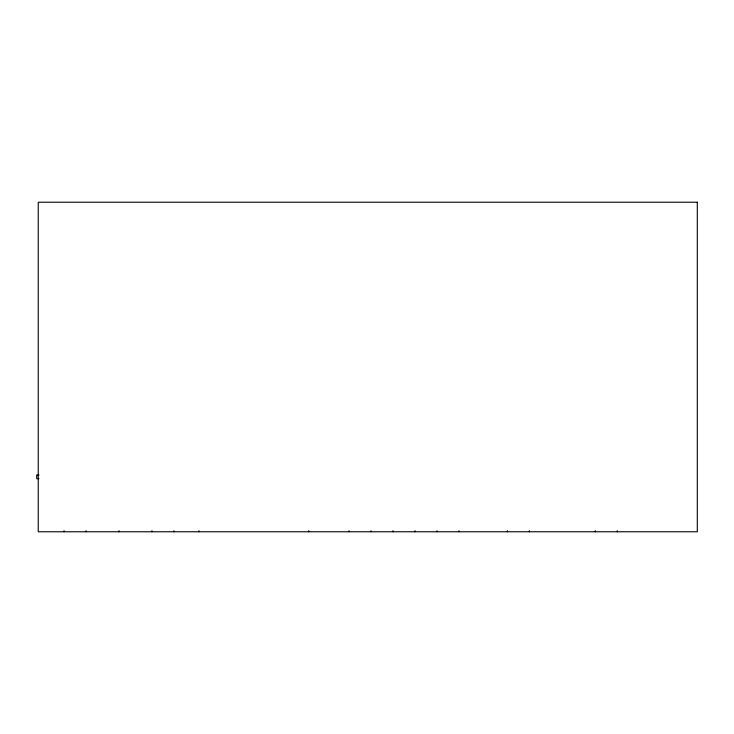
<?xml version="1.0" encoding="UTF-8"?>
<svg xmlns="http://www.w3.org/2000/svg" width="734" height="734" viewBox="0 0 734 734"><rect width="100%" height="100%" fill="white"/><g stroke="black" fill="none" stroke-linecap="round" stroke-linejoin="round"><path stroke-width="1.1" d="M38.975 475.008L36.7 475.008L36.7 478.669L38.975 478.669M617.276 530.664L617.276 531.765M595.302 530.664L595.302 531.765M529.398 530.664L529.398 531.765M507.433 530.664L507.433 531.765M458.924 530.664L458.924 531.765M436.959 530.664L436.959 531.765M414.985 530.664L414.985 531.765M393.02 530.664L393.02 531.765M371.055 530.664L371.055 531.765M349.081 530.664L349.081 531.765M308.72 530.664L308.72 531.765M198.886 530.664L198.886 531.765M173.903 530.664L173.903 531.765M151.938 530.664L151.938 531.765M118.981 530.664L118.981 531.765M86.034 530.664L86.034 531.765M64.06 530.664L64.06 531.765M697.3 202.235L38.251 202.235L38.251 531.765L697.3 531.765L697.3 202.235"/></g></svg>
